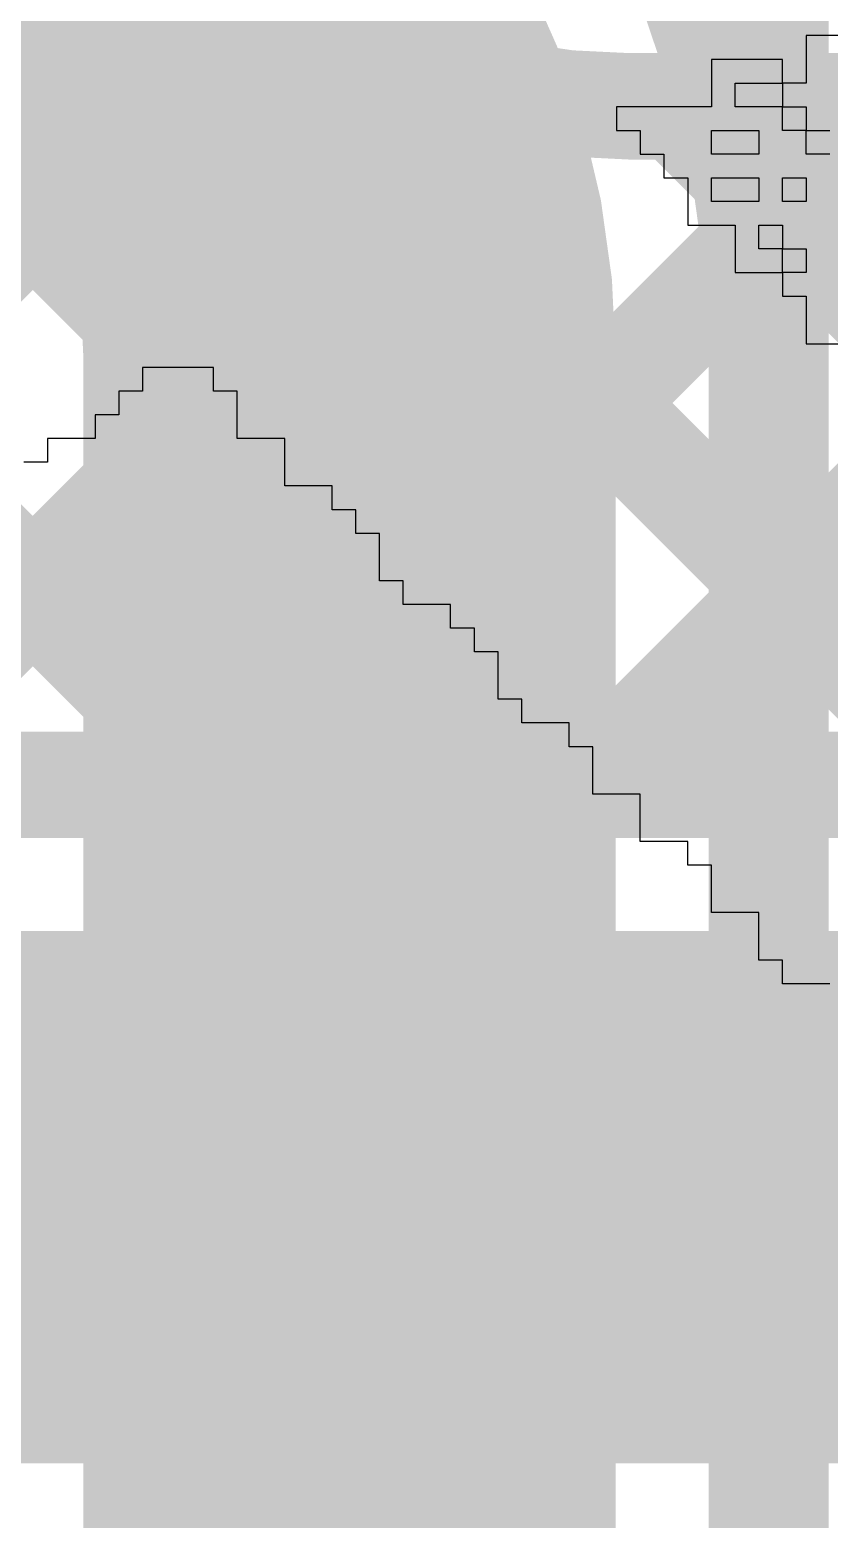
# Model space of a CAD drawing. Header units: millimetres. Extents: x 3.06 to 5.82, y 1.29 to 3.84.
# Drawn here: x 4.596 to 4.6561, y 2.9708 to 3.0828 of the extents above; entities that cross this region are included whole.
import ezdxf

# ---------------------------------------------------------------- set-up
doc = ezdxf.new("R2010")
doc.units = ezdxf.units.MM
doc.header["$MEASUREMENT"] = 0
for name, color, linetype in [('BottomLayer', 5, 'Continuous'), ('BottomOverlay', 54, 'Continuous'), ('TopLayer', 1, 'Continuous')]:
    doc.layers.add(name, color=color, linetype=linetype)

msp = doc.modelspace()

# ---------------------------------------------------------------- linework, layer by layer
at = {"layer": 'BottomLayer'}
for points, const_width in [([(4.575, 3.134, -0.414214), (4.651, 3.058)], 0.008), ([(4.575, 3.103, -0.414214), (4.62, 3.058)], 0.04)]:
    msp.add_lwpolyline(points, format="xyb", dxfattribs=dict(at, const_width=const_width))
for points, const_width in [([(4.652, 2.43446), (4.652, 3.09297)], 0.008), ([(4.62, 2.544), (4.62, 3.058)], 0.04), ([(4.64972, 3.07189), (4.652, 3.06961)], 0.008), ([(4.651, 2.544), (4.651, 3.058)], 0.008)]:
    msp.add_lwpolyline(points, dxfattribs=dict(at, const_width=const_width))
for points, const_width in [([(4.61, 3.058, 1), (4.63, 3.058, 1)], 0.02), ([(4.61, 3.058, 1), (4.63, 3.058, 1)], 0.02), ([(4.64772, 3.07189, 1), (4.65172, 3.07189, 1)], 0.004), ([(4.65, 3.06961, 1), (4.654, 3.06961, 1)], 0.004), ([(4.649, 3.058, 1), (4.653, 3.058, 1)], 0.004), ([(4.649, 3.058, 1), (4.653, 3.058, 1)], 0.004)]:
    msp.add_lwpolyline(points, format="xyb", close=True, dxfattribs=dict(at, const_width=const_width))
at = {"layer": 'BottomOverlay'}
for p, q in [((4.65789, 3.08232), (4.65432, 3.08232)), ((4.65432, 3.08232), (4.65432, 3.08053)), ((4.65254, 3.08053), (4.6472, 3.08053)), ((4.6472, 3.08053), (4.6472, 3.07875)), ((4.65254, 3.07875), (4.65254, 3.08053)), ((4.65432, 3.08053), (4.65432, 3.07875)), ((4.6472, 3.07875), (4.6472, 3.07697)), ((4.64898, 3.07697), (4.64898, 3.07875)), ((4.64898, 3.07875), (4.65254, 3.07875)), ((4.65432, 3.07875), (4.65254, 3.07875)), ((4.65254, 3.07875), (4.65254, 3.07697)), ((4.6472, 3.07697), (4.64007, 3.07697)), ((4.64007, 3.07697), (4.64007, 3.07519)), ((4.65254, 3.07697), (4.64898, 3.07697)), ((4.65254, 3.07519), (4.65254, 3.07697)), ((4.65254, 3.07697), (4.65432, 3.07697)), ((4.65432, 3.07697), (4.65432, 3.07519)), ((4.64007, 3.07519), (4.64185, 3.07519)), ((4.64185, 3.07519), (4.64185, 3.07341)), ((4.6472, 3.07341), (4.6472, 3.07519)), ((4.6472, 3.07519), (4.65076, 3.07519)), ((4.65076, 3.07519), (4.65076, 3.07341)), ((4.65432, 3.07519), (4.65254, 3.07519)), ((4.65432, 3.07341), (4.65432, 3.07519)), ((4.65432, 3.07519), (4.65611, 3.07519)), ((4.64185, 3.07341), (4.64363, 3.07341)), ((4.64363, 3.07341), (4.64363, 3.07163)), ((4.65076, 3.07341), (4.6472, 3.07341)), ((4.65611, 3.07341), (4.65432, 3.07341)), ((4.64363, 3.07163), (4.64542, 3.07163)), ((4.64542, 3.07163), (4.64542, 3.06984)), ((4.6472, 3.06984), (4.6472, 3.07163)), ((4.6472, 3.07163), (4.65076, 3.07163)), ((4.65076, 3.07163), (4.65076, 3.06984)), ((4.65254, 3.06984), (4.65254, 3.07163)), ((4.65254, 3.07163), (4.65432, 3.07163)), ((4.65432, 3.07163), (4.65432, 3.06984)), ((4.64542, 3.06984), (4.64542, 3.06806)), ((4.65076, 3.06984), (4.6472, 3.06984)), ((4.65432, 3.06984), (4.65254, 3.06984)), ((4.64542, 3.06806), (4.64898, 3.06806)), ((4.64898, 3.06806), (4.64898, 3.06628)), ((4.65076, 3.06628), (4.65076, 3.06806)), ((4.65076, 3.06806), (4.65254, 3.06806)), ((4.65254, 3.06806), (4.65254, 3.06628)), ((4.64898, 3.06628), (4.64898, 3.0645)), ((4.65254, 3.06628), (4.65076, 3.06628)), ((4.65254, 3.0645), (4.65254, 3.06628)), ((4.65254, 3.06628), (4.65432, 3.06628)), ((4.65432, 3.06628), (4.65432, 3.0645)), ((4.64898, 3.0645), (4.65254, 3.0645)), ((4.65432, 3.0645), (4.65254, 3.0645)), ((4.65254, 3.0645), (4.65254, 3.06272)), ((4.65254, 3.06272), (4.65432, 3.06272)), ((4.65432, 3.06272), (4.65432, 3.06093)), ((4.65432, 3.06093), (4.65432, 3.05915)), ((4.65432, 3.05915), (4.65967, 3.05915)), ((4.60978, 3.05737), (4.60444, 3.05737)), ((4.60444, 3.05737), (4.60444, 3.05559)), ((4.60978, 3.05559), (4.60978, 3.05737)), ((4.60444, 3.05559), (4.60265, 3.05559)), ((4.60265, 3.05559), (4.60265, 3.05381)), ((4.61156, 3.05559), (4.60978, 3.05559)), ((4.61156, 3.05381), (4.61156, 3.05559)), ((4.60265, 3.05381), (4.60087, 3.05381)), ((4.60087, 3.05381), (4.60087, 3.05203)), ((4.61156, 3.05203), (4.61156, 3.05381)), ((4.60087, 3.05203), (4.59731, 3.05203)), ((4.59731, 3.05203), (4.59731, 3.05024)), ((4.61513, 3.05203), (4.61156, 3.05203)), ((4.61513, 3.05024), (4.61513, 3.05203)), ((4.59731, 3.05024), (4.59553, 3.05024)), ((4.61513, 3.04846), (4.61513, 3.05024)), ((4.61869, 3.04846), (4.61513, 3.04846)), ((4.61869, 3.04668), (4.61869, 3.04846)), ((4.62047, 3.04668), (4.61869, 3.04668)), ((4.62047, 3.0449), (4.62047, 3.04668)), ((4.62225, 3.0449), (4.62047, 3.0449)), ((4.62225, 3.04312), (4.62225, 3.0449)), ((4.62225, 3.04134), (4.62225, 3.04312)), ((4.62403, 3.04134), (4.62225, 3.04134)), ((4.62403, 3.03955), (4.62403, 3.04134)), ((4.6276, 3.03955), (4.62403, 3.03955)), ((4.6276, 3.03777), (4.6276, 3.03955)), ((4.62938, 3.03777), (4.6276, 3.03777)), ((4.62938, 3.03599), (4.62938, 3.03777)), ((4.63116, 3.03599), (4.62938, 3.03599)), ((4.63116, 3.03421), (4.63116, 3.03599)), ((4.63116, 3.03243), (4.63116, 3.03421)), ((4.63294, 3.03243), (4.63116, 3.03243)), ((4.63294, 3.03065), (4.63294, 3.03243)), ((4.63651, 3.03065), (4.63294, 3.03065)), ((4.63651, 3.02886), (4.63651, 3.03065)), ((4.63829, 3.02886), (4.63651, 3.02886)), ((4.63829, 3.02708), (4.63829, 3.02886)), ((4.63829, 3.0253), (4.63829, 3.02708)), ((4.64185, 3.0253), (4.63829, 3.0253)), ((4.64185, 3.02352), (4.64185, 3.0253)), ((4.64185, 3.02174), (4.64185, 3.02352)), ((4.64542, 3.02174), (4.64185, 3.02174)), ((4.64542, 3.01995), (4.64542, 3.02174)), ((4.6472, 3.01995), (4.64542, 3.01995)), ((4.6472, 3.01817), (4.6472, 3.01995)), ((4.6472, 3.01639), (4.6472, 3.01817)), ((4.65076, 3.01639), (4.6472, 3.01639)), ((4.65076, 3.01461), (4.65076, 3.01639)), ((4.65076, 3.01283), (4.65076, 3.01461)), ((4.65254, 3.01283), (4.65076, 3.01283)), ((4.65254, 3.01105), (4.65254, 3.01283)), ((4.65611, 3.01105), (4.65254, 3.01105))]:
    msp.add_line(p, q, dxfattribs=at)
at = {"layer": 'TopLayer'}
for points, const_width in [([(4.6382, 3.026), (4.7502, 3.138)], 0.008), ([(4.6032, 3.09012), (4.66732, 3.026)], 0.008), ([(4.56481, 3.03746), (4.61335, 3.086)], 0.008), ([(4.58163, 3.026), (4.63327, 3.07764)], 0.008), ([(4.60992, 3.026), (4.66092, 3.077)], 0.008), ([(4.641, 3.077), (4.66797, 3.077)], 0.008), ([(4.64461, 3.077), (4.69561, 3.026)], 0.008), ([(4.58946, 3.07558), (4.63904, 3.026)], 0.008), ([(4.56481, 3.07194), (4.61075, 3.026)], 0.008), ([(4.56481, 3.026), (4.714, 3.026)], 0.008), ([(4.534, 2.995), (4.714, 2.995)], 0.04)]:
    msp.add_lwpolyline(points, dxfattribs=dict(at, const_width=const_width))
at = {"layer": 'TopLayer', "const_width": 0.008}
for points in [[(4.60471, 3.09414, -0.427448), (4.56481, 3.07372)], [(4.641, 3.077, -0.224225), (4.60471, 3.09414)]]:
    msp.add_lwpolyline(points, format="xyb", dxfattribs=at)
at = {"layer": 'TopLayer', "const_width": 0.004}
for points in [[(4.61135, 3.086, 1), (4.61535, 3.086, 1)], [(4.63127, 3.07764, 1), (4.63527, 3.07764, 1)], [(4.639, 3.077, 1), (4.643, 3.077, 1)], [(4.639, 3.077, 1), (4.643, 3.077, 1)], [(4.64261, 3.077, 1), (4.64661, 3.077, 1)], [(4.60792, 3.026, 1), (4.61192, 3.026, 1)], [(4.60875, 3.026, 1), (4.61275, 3.026, 1)], [(4.6362, 3.026, 1), (4.6402, 3.026, 1)], [(4.63704, 3.026, 1), (4.64104, 3.026, 1)]]:
    msp.add_lwpolyline(points, format="xyb", close=True, dxfattribs=at)

doc.saveas('drawing.dxf')
